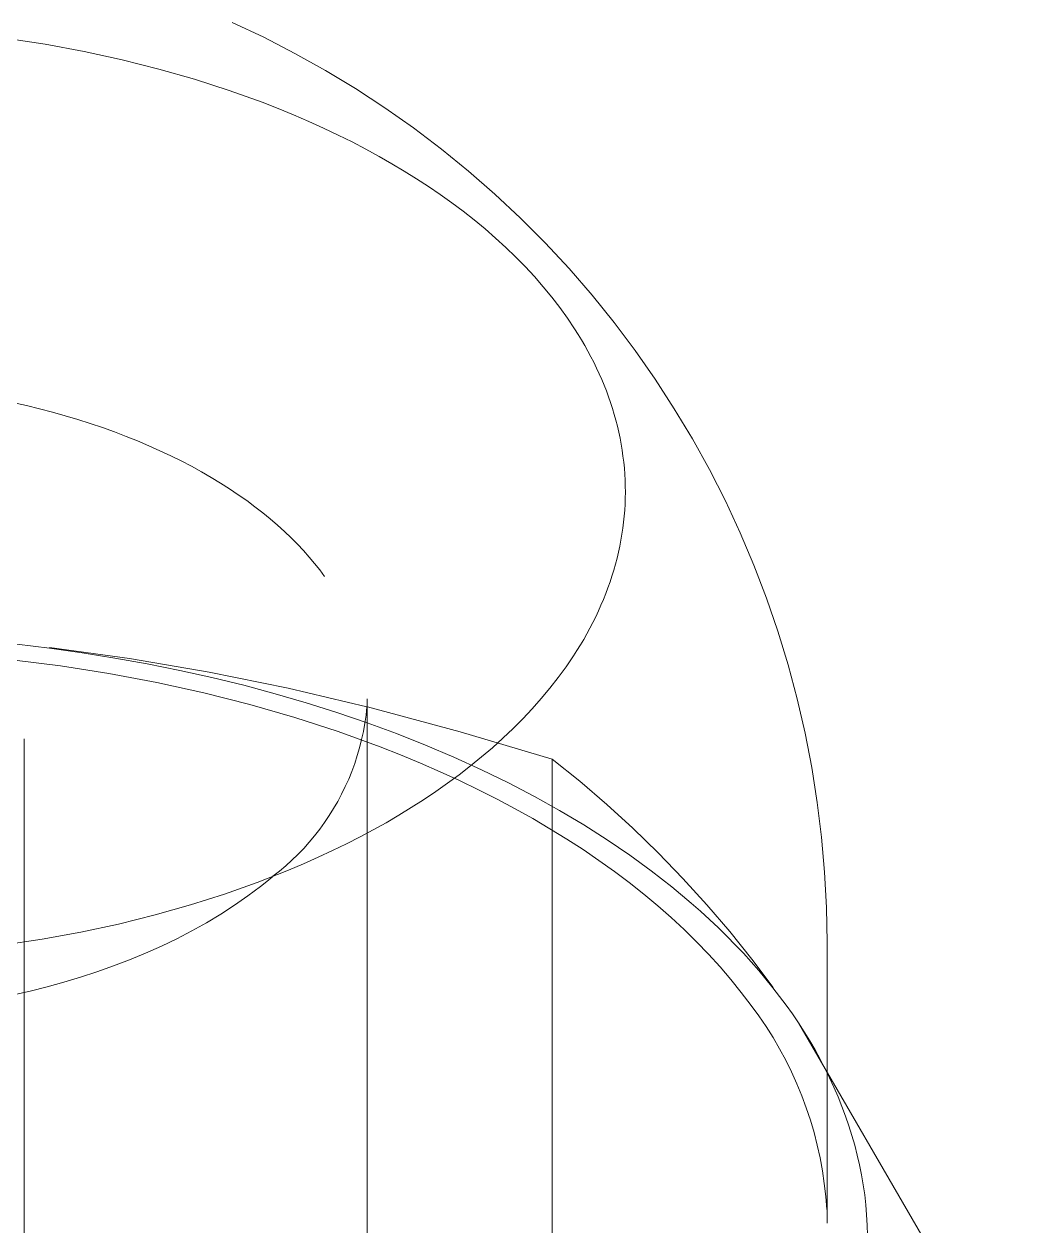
# Model space of a CAD drawing. Header units: inches. Extents: x -6 to 195, y -3 to 126.
# Drawn here: x 187.5533 to 187.7962, y 52.5237 to 52.8168 of the extents above; entities that cross this region are included whole.
import ezdxf

# ---------------------------------------------------------------- set-up
doc = ezdxf.new("R2010")
doc.units = ezdxf.units.IN
doc.linetypes.add('HIDDEN', pattern=[1.905, 1.27, -0.635])
doc.layers.add('ZANO_R_przerywana', color=250, linetype='HIDDEN', lineweight=0)

msp = doc.modelspace()

# ---------------------------------------------------------------- linework, layer by layer
at = {"layer": 'ZANO_R_przerywana'}
for p, q in [((187.60406, 52.81722), (187.61179, 52.81359)), ((187.5487, 52.81338), (187.55842, 52.81189)), ((187.55842, 52.81189), (187.56793, 52.81013)), ((187.61179, 52.81359), (187.61938, 52.80968)), ((187.56793, 52.81013), (187.5772, 52.80811)), ((187.61938, 52.80968), (187.62684, 52.80551)), ((187.5772, 52.80811), (187.58621, 52.80585)), ((187.58621, 52.80585), (187.59491, 52.80336)), ((187.62684, 52.80551), (187.63415, 52.80109)), ((187.59491, 52.80336), (187.6033, 52.80065)), ((187.6033, 52.80065), (187.61135, 52.79775)), ((187.63415, 52.80109), (187.64131, 52.79641)), ((187.61135, 52.79775), (187.61525, 52.79623)), ((187.61525, 52.79623), (187.61905, 52.79467)), ((187.61905, 52.79467), (187.62276, 52.79307)), ((187.64131, 52.79641), (187.64829, 52.79149)), ((187.62276, 52.79307), (187.62637, 52.79143)), ((187.62637, 52.79143), (187.6299, 52.78976)), ((187.64829, 52.79149), (187.6551, 52.78634)), ((187.6299, 52.78976), (187.63332, 52.78806)), ((187.63332, 52.78806), (187.63665, 52.78632)), ((187.63665, 52.78632), (187.63989, 52.78456)), ((187.6551, 52.78634), (187.66173, 52.78094)), ((187.63989, 52.78456), (187.64302, 52.78277)), ((187.64302, 52.78277), (187.64606, 52.78096)), ((187.64606, 52.78096), (187.64903, 52.77911)), ((187.66173, 52.78094), (187.66816, 52.77532)), ((187.64903, 52.77911), (187.65195, 52.7772)), ((187.65195, 52.7772), (187.65483, 52.77524)), ((187.65483, 52.77524), (187.65765, 52.77323)), ((187.66816, 52.77532), (187.6744, 52.76948)), ((187.65765, 52.77323), (187.66041, 52.77116)), ((187.66041, 52.77116), (187.66311, 52.76904)), ((187.66311, 52.76904), (187.66574, 52.76686)), ((187.6744, 52.76948), (187.68043, 52.76343)), ((187.66574, 52.76686), (187.6683, 52.76464)), ((187.6683, 52.76464), (187.67079, 52.76236)), ((187.67079, 52.76236), (187.67321, 52.76003)), ((187.68043, 52.76343), (187.68625, 52.75717)), ((187.67321, 52.76003), (187.67554, 52.75766)), ((187.67554, 52.75766), (187.67779, 52.75524)), ((187.68625, 52.75717), (187.69184, 52.75072)), ((187.67779, 52.75524), (187.67994, 52.75277)), ((187.67994, 52.75277), (187.68201, 52.75025)), ((187.68201, 52.75025), (187.68398, 52.74769)), ((187.69184, 52.75072), (187.69721, 52.74407)), ((187.68398, 52.74769), (187.68585, 52.7451)), ((187.68585, 52.7451), (187.68761, 52.74246)), ((187.69721, 52.74407), (187.70234, 52.73724)), ((187.68761, 52.74246), (187.68846, 52.74112)), ((187.68846, 52.74112), (187.68927, 52.73978)), ((187.68927, 52.73978), (187.69006, 52.73843)), ((187.69006, 52.73843), (187.69082, 52.73707)), ((187.69082, 52.73707), (187.69155, 52.7357)), ((187.69155, 52.7357), (187.69226, 52.73433)), ((187.70234, 52.73724), (187.70726, 52.73021)), ((187.69226, 52.73433), (187.69293, 52.73294)), ((187.69293, 52.73294), (187.69358, 52.73155)), ((187.69358, 52.73155), (187.6942, 52.73015)), ((187.6942, 52.73015), (187.69478, 52.72875)), ((187.70726, 52.73021), (187.71192, 52.72301)), ((187.69478, 52.72875), (187.69534, 52.72734)), ((187.69534, 52.72734), (187.69587, 52.72592)), ((187.55389, 52.72379), (187.54742, 52.72521)), ((187.56023, 52.72218), (187.55389, 52.72379)), ((187.69587, 52.72592), (187.69636, 52.72449)), ((187.69636, 52.72449), (187.69683, 52.72306)), ((187.56641, 52.72038), (187.56023, 52.72218)), ((187.69683, 52.72306), (187.69726, 52.72163)), ((187.69726, 52.72163), (187.69766, 52.72019)), ((187.71192, 52.72301), (187.71633, 52.71566)), ((187.56943, 52.71942), (187.56641, 52.72038)), ((187.57241, 52.71841), (187.56943, 52.71942)), ((187.57533, 52.71736), (187.57241, 52.71841)), ((187.69766, 52.72019), (187.69803, 52.71874)), ((187.69803, 52.71874), (187.69837, 52.7173)), ((187.57819, 52.71627), (187.57533, 52.71736)), ((187.581, 52.71514), (187.57819, 52.71627)), ((187.58376, 52.71397), (187.581, 52.71514)), ((187.69837, 52.7173), (187.69868, 52.71584)), ((187.69868, 52.71584), (187.69895, 52.71439)), ((187.71633, 52.71566), (187.72048, 52.70816)), ((187.58645, 52.71277), (187.58376, 52.71397)), ((187.58907, 52.71153), (187.58645, 52.71277)), ((187.69895, 52.71439), (187.69919, 52.71293)), ((187.69919, 52.71293), (187.6994, 52.71147)), ((187.59163, 52.71026), (187.58907, 52.71153)), ((187.59413, 52.70896), (187.59163, 52.71026)), ((187.59655, 52.70763), (187.59413, 52.70896)), ((187.6994, 52.71147), (187.69958, 52.71)), ((187.69958, 52.71), (187.69973, 52.70854)), ((187.59891, 52.70627), (187.59655, 52.70763)), ((187.6012, 52.70488), (187.59891, 52.70627)), ((187.69973, 52.70854), (187.69984, 52.70707)), ((187.69984, 52.70707), (187.69992, 52.7056)), ((187.72048, 52.70816), (187.72437, 52.70051)), ((187.60341, 52.70347), (187.6012, 52.70488)), ((187.60555, 52.70204), (187.60341, 52.70347)), ((187.69992, 52.7056), (187.69996, 52.70413)), ((187.69996, 52.70413), (187.69998, 52.70266)), ((187.60762, 52.70059), (187.60555, 52.70204)), ((187.60961, 52.69911), (187.60762, 52.70059)), ((187.69996, 52.70119), (187.6999, 52.69972)), ((187.69998, 52.70266), (187.69996, 52.70119)), ((187.72437, 52.70051), (187.72798, 52.69274)), ((187.61153, 52.69762), (187.60961, 52.69911)), ((187.61337, 52.69612), (187.61153, 52.69762)), ((187.69982, 52.69825), (187.6997, 52.69678)), ((187.6999, 52.69972), (187.69982, 52.69825)), ((187.61514, 52.6946), (187.61337, 52.69612)), ((187.61683, 52.69306), (187.61514, 52.6946)), ((187.69955, 52.69531), (187.69936, 52.69384)), ((187.6997, 52.69678), (187.69955, 52.69531)), ((187.61845, 52.69152), (187.61683, 52.69306)), ((187.61999, 52.68997), (187.61845, 52.69152)), ((187.69914, 52.69238), (187.69889, 52.69092)), ((187.69936, 52.69384), (187.69914, 52.69238)), ((187.72798, 52.69274), (187.73133, 52.68485)), ((187.62146, 52.68841), (187.61999, 52.68997)), ((187.62286, 52.68684), (187.62146, 52.68841)), ((187.69861, 52.68946), (187.6983, 52.688)), ((187.69889, 52.69092), (187.69861, 52.68946)), ((187.62418, 52.68527), (187.62286, 52.68684)), ((187.69795, 52.68655), (187.69757, 52.6851)), ((187.6983, 52.688), (187.69795, 52.68655)), ((187.62543, 52.6837), (187.62418, 52.68527)), ((187.6266, 52.68212), (187.62543, 52.6837)), ((187.69716, 52.68365), (187.69671, 52.68221)), ((187.69757, 52.6851), (187.69716, 52.68365)), ((187.73133, 52.68485), (187.7344, 52.67684)), ((187.69624, 52.68078), (187.69573, 52.67935)), ((187.69671, 52.68221), (187.69624, 52.68078)), ((187.6952, 52.67792), (187.69463, 52.6765)), ((187.69573, 52.67935), (187.6952, 52.67792)), ((187.7344, 52.67684), (187.73718, 52.66873)), ((187.6934, 52.67368), (187.69274, 52.67229)), ((187.69403, 52.67509), (187.6934, 52.67368)), ((187.69463, 52.6765), (187.69403, 52.67509)), ((187.69205, 52.67089), (187.69133, 52.66951)), ((187.69274, 52.67229), (187.69205, 52.67089)), ((187.69058, 52.66813), (187.68981, 52.66676)), ((187.69133, 52.66951), (187.69058, 52.66813)), ((187.73718, 52.66873), (187.73969, 52.66053)), ((187.55949, 52.66461), (187.55151, 52.66557)), ((187.689, 52.6654), (187.68817, 52.66405)), ((187.68981, 52.66676), (187.689, 52.6654)), ((187.56747, 52.66349), (187.55949, 52.66461)), ((187.5595, 52.66474), (187.57902, 52.66206)), ((187.57543, 52.66221), (187.56747, 52.66349)), ((187.58337, 52.66078), (187.57543, 52.66221)), ((187.57902, 52.66206), (187.59845, 52.65876)), ((187.68731, 52.66271), (187.68551, 52.66005)), ((187.68817, 52.66405), (187.68731, 52.66271)), ((187.56222, 52.66029), (187.55033, 52.66179)), ((187.574, 52.65844), (187.56222, 52.66029)), ((187.59126, 52.65919), (187.58337, 52.66078)), ((187.5991, 52.65745), (187.59126, 52.65919)), ((187.68551, 52.66005), (187.6836, 52.65743)), ((187.73969, 52.66053), (187.7419, 52.65225)), ((187.58565, 52.65625), (187.574, 52.65844)), ((187.59715, 52.65372), (187.58565, 52.65625)), ((187.59845, 52.65876), (187.61775, 52.65483)), ((187.60687, 52.65555), (187.5991, 52.65745)), ((187.6836, 52.65743), (187.68158, 52.65485)), ((187.60839, 52.65087), (187.59715, 52.65372)), ((187.61455, 52.65349), (187.60687, 52.65555)), ((187.62214, 52.65128), (187.61455, 52.65349)), ((187.61775, 52.65483), (187.63692, 52.6503)), ((187.68158, 52.65485), (187.67947, 52.65231)), ((187.61931, 52.64772), (187.60839, 52.65087)), ((187.62962, 52.64892), (187.62214, 52.65128)), ((187.63672, 52.64829), (187.63694, 52.6503)), ((187.63698, 52.65228), (187.63698, 52.32586)), ((187.63705, 52.65027), (187.65968, 52.64423)), ((187.67947, 52.65231), (187.67727, 52.64982)), ((187.7419, 52.65225), (187.74383, 52.64389)), ((187.6299, 52.64428), (187.61931, 52.64772)), ((187.63697, 52.64641), (187.62962, 52.64892)), ((187.63643, 52.64628), (187.63672, 52.64829)), ((187.67497, 52.64738), (187.67258, 52.64498)), ((187.67727, 52.64982), (187.67497, 52.64738)), ((187.63564, 52.64231), (187.63607, 52.64429)), ((187.63607, 52.64429), (187.63643, 52.64628)), ((187.64419, 52.64376), (187.63697, 52.64641)), ((187.67258, 52.64498), (187.67011, 52.64263)), ((187.55329, 52.64249), (187.55329, 52.16666)), ((187.63507, 52.64245), (187.6299, 52.64428)), ((187.64015, 52.64055), (187.63507, 52.64245)), ((187.63514, 52.64034), (187.63564, 52.64231)), ((187.65125, 52.64097), (187.64419, 52.64376)), ((187.65968, 52.64423), (187.68214, 52.63756)), ((187.67011, 52.64263), (187.66755, 52.64033)), ((187.74383, 52.64389), (187.74546, 52.63547)), ((187.63458, 52.6384), (187.63514, 52.64034)), ((187.64514, 52.63859), (187.64015, 52.64055)), ((187.65004, 52.63655), (187.64514, 52.63859)), ((187.65816, 52.63803), (187.65125, 52.64097)), ((187.66755, 52.64033), (187.66492, 52.63808)), ((187.63325, 52.63457), (187.63395, 52.63647)), ((187.63395, 52.63647), (187.63458, 52.6384)), ((187.65484, 52.63446), (187.65004, 52.63655)), ((187.66489, 52.63497), (187.65816, 52.63803)), ((187.66222, 52.63589), (187.65945, 52.63375)), ((187.66492, 52.63808), (187.66222, 52.63589)), ((187.68214, 52.63756), (187.68214, 52.46594)), ((187.68214, 52.63756), (187.68887, 52.63214)), ((187.63166, 52.63084), (187.63249, 52.63269)), ((187.63249, 52.63269), (187.63325, 52.63457)), ((187.65955, 52.6323), (187.65484, 52.63446)), ((187.65945, 52.63375), (187.65662, 52.63166)), ((187.67143, 52.63178), (187.66489, 52.63497)), ((187.74546, 52.63547), (187.7468, 52.627)), ((187.63077, 52.62902), (187.63166, 52.63084)), ((187.65662, 52.63166), (187.65372, 52.62963)), ((187.66416, 52.63007), (187.65955, 52.6323)), ((187.66867, 52.62778), (187.66416, 52.63007)), ((187.67778, 52.62847), (187.67143, 52.63178)), ((187.68887, 52.63214), (187.69543, 52.62651)), ((187.6288, 52.62548), (187.62982, 52.62723)), ((187.62982, 52.62723), (187.63077, 52.62902)), ((187.65077, 52.62765), (187.64776, 52.62572)), ((187.65372, 52.62963), (187.65077, 52.62765)), ((187.67308, 52.62544), (187.66867, 52.62778)), ((187.68393, 52.62505), (187.67778, 52.62847)), ((187.7468, 52.627), (187.74784, 52.61849)), ((187.62773, 52.62376), (187.6288, 52.62548)), ((187.64471, 52.62386), (187.64161, 52.62205)), ((187.64776, 52.62572), (187.64471, 52.62386)), ((187.67738, 52.62303), (187.67308, 52.62544)), ((187.68986, 52.62151), (187.68393, 52.62505)), ((187.69543, 52.62651), (187.70182, 52.62069)), ((187.62541, 52.62044), (187.6266, 52.62208)), ((187.6266, 52.62208), (187.62773, 52.62376)), ((187.64161, 52.62205), (187.63847, 52.62029)), ((187.68158, 52.62057), (187.67738, 52.62303)), ((187.69557, 52.61788), (187.68986, 52.62151)), ((187.62286, 52.61729), (187.62416, 52.61884)), ((187.62416, 52.61884), (187.62541, 52.62044)), ((187.63527, 52.61858), (187.63197, 52.61689)), ((187.63847, 52.62029), (187.63527, 52.61858)), ((187.68567, 52.61805), (187.68158, 52.62057)), ((187.68965, 52.61547), (187.68567, 52.61805)), ((187.70182, 52.62069), (187.70801, 52.61466)), ((187.74784, 52.61849), (187.74859, 52.60995)), ((187.6201, 52.61432), (187.62151, 52.61578)), ((187.62151, 52.61578), (187.62286, 52.61729)), ((187.62857, 52.61523), (187.62508, 52.6136)), ((187.63197, 52.61689), (187.62857, 52.61523)), ((187.69353, 52.61284), (187.68965, 52.61547)), ((187.70104, 52.61415), (187.69557, 52.61788)), ((187.61715, 52.61155), (187.61865, 52.61291)), ((187.61865, 52.61291), (187.6201, 52.61432)), ((187.62508, 52.6136), (187.6215, 52.61201)), ((187.69729, 52.61015), (187.69353, 52.61284)), ((187.70628, 52.61033), (187.70104, 52.61415)), ((187.70801, 52.61466), (187.71402, 52.60845)), ((187.61782, 52.61045), (187.6102, 52.60745)), ((187.61401, 52.60899), (187.6156, 52.61024)), ((187.6156, 52.61024), (187.61715, 52.61155)), ((187.6215, 52.61201), (187.61782, 52.61045)), ((187.70093, 52.60742), (187.69729, 52.61015)), ((187.71128, 52.60643), (187.70628, 52.61033)), ((187.74859, 52.60995), (187.74904, 52.60139)), ((187.6102, 52.60745), (187.60223, 52.60462)), ((187.60946, 52.60534), (187.61099, 52.60652)), ((187.61099, 52.60652), (187.61249, 52.60772)), ((187.61249, 52.60772), (187.61395, 52.60894)), ((187.70446, 52.60463), (187.70093, 52.60742)), ((187.71603, 52.60246), (187.71128, 52.60643)), ((187.71402, 52.60845), (187.71983, 52.60205)), ((187.60223, 52.60462), (187.59392, 52.60198)), ((187.60629, 52.60304), (187.60789, 52.60418)), ((187.60789, 52.60418), (187.60946, 52.60534)), ((187.70787, 52.60179), (187.70446, 52.60463)), ((187.59392, 52.60198), (187.58529, 52.59954)), ((187.60129, 52.59974), (187.60465, 52.60192)), ((187.60465, 52.60192), (187.60629, 52.60304)), ((187.71116, 52.59891), (187.70787, 52.60179)), ((187.71831, 52.60045), (187.71603, 52.60246)), ((187.72053, 52.59842), (187.71831, 52.60045)), ((187.71983, 52.60205), (187.72544, 52.59548)), ((187.74904, 52.60139), (187.74919, 52.59281)), ((187.58529, 52.59954), (187.57636, 52.59732)), ((187.59423, 52.59566), (187.59781, 52.59766)), ((187.59781, 52.59766), (187.60129, 52.59974)), ((187.71432, 52.59598), (187.71116, 52.59891)), ((187.72269, 52.59638), (187.72053, 52.59842)), ((187.56715, 52.59534), (187.5577, 52.59362)), ((187.57636, 52.59732), (187.56715, 52.59534)), ((187.59055, 52.59376), (187.59423, 52.59566)), ((187.71736, 52.593), (187.71432, 52.59598)), ((187.72478, 52.59433), (187.72269, 52.59638)), ((187.72544, 52.59548), (187.73084, 52.58873)), ((187.5577, 52.59362), (187.54804, 52.59216)), ((187.58295, 52.59025), (187.58679, 52.59196)), ((187.58679, 52.59196), (187.59055, 52.59376)), ((187.72028, 52.58998), (187.71736, 52.593)), ((187.7268, 52.59226), (187.72478, 52.59433)), ((187.72877, 52.59019), (187.7268, 52.59226)), ((187.74919, 52.59281), (187.74919, 52.52434)), ((187.57509, 52.58712), (187.57905, 52.58863)), ((187.57905, 52.58863), (187.58295, 52.59025)), ((187.72307, 52.58692), (187.72028, 52.58998)), ((187.73066, 52.5881), (187.72877, 52.59019)), ((187.73084, 52.58873), (187.73603, 52.58182)), ((187.56705, 52.58438), (187.57108, 52.5857)), ((187.57108, 52.5857), (187.57509, 52.58712)), ((187.72572, 52.58381), (187.72307, 52.58692)), ((187.7325, 52.586), (187.73066, 52.5881)), ((187.73427, 52.58389), (187.7325, 52.586)), ((187.5589, 52.58203), (187.56298, 52.58316)), ((187.56298, 52.58316), (187.56705, 52.58438)), ((187.72825, 52.58066), (187.72572, 52.58381)), ((187.73597, 52.58178), (187.73427, 52.58389)), ((187.54925, 52.57973), (187.55481, 52.58099)), ((187.55481, 52.58099), (187.5589, 52.58203)), ((187.73064, 52.57748), (187.72825, 52.58066)), ((187.73761, 52.57966), (187.73597, 52.58178)), ((187.73252, 52.57492), (187.73064, 52.57748)), ((187.73919, 52.57753), (187.73761, 52.57966)), ((187.74071, 52.57539), (187.73919, 52.57753)), ((187.7343, 52.57231), (187.73252, 52.57492)), ((187.74217, 52.57323), (187.74071, 52.57539)), ((187.73599, 52.56963), (187.7343, 52.57231)), ((187.74358, 52.57104), (187.74217, 52.57323)), ((187.74223, 52.57327), (187.79623, 52.48018)), ((187.74494, 52.56884), (187.74358, 52.57104)), ((187.73759, 52.5669), (187.73599, 52.56963)), ((187.74624, 52.56661), (187.74494, 52.56884)), ((187.7391, 52.56411), (187.73759, 52.5669)), ((187.74749, 52.56436), (187.74624, 52.56661)), ((187.7405, 52.56127), (187.7391, 52.56411)), ((187.74867, 52.5621), (187.74749, 52.56436)), ((187.74181, 52.55839), (187.7405, 52.56127)), ((187.7498, 52.55982), (187.74867, 52.5621)), ((187.75086, 52.55751), (187.7498, 52.55982)), ((187.74301, 52.55546), (187.74181, 52.55839)), ((187.75187, 52.5552), (187.75086, 52.55751)), ((187.74411, 52.55249), (187.74301, 52.55546)), ((187.75281, 52.55286), (187.75187, 52.5552)), ((187.74511, 52.54949), (187.74411, 52.55249)), ((187.75369, 52.55051), (187.75281, 52.55286)), ((187.7545, 52.54815), (187.75369, 52.55051)), ((187.74601, 52.54645), (187.74511, 52.54949)), ((187.75525, 52.54577), (187.7545, 52.54815)), ((187.7468, 52.54338), (187.74601, 52.54645)), ((187.75594, 52.54338), (187.75525, 52.54577)), ((187.74748, 52.54029), (187.7468, 52.54338)), ((187.75656, 52.54098), (187.75594, 52.54338)), ((187.74805, 52.53717), (187.74748, 52.54029)), ((187.75711, 52.53857), (187.75656, 52.54098)), ((187.74851, 52.53404), (187.74805, 52.53717)), ((187.75759, 52.53615), (187.75711, 52.53857)), ((187.758, 52.53372), (187.75759, 52.53615)), ((187.74887, 52.5309), (187.74851, 52.53404)), ((187.75835, 52.53128), (187.758, 52.53372)), ((187.74912, 52.52774), (187.74887, 52.5309)), ((187.75862, 52.52883), (187.75835, 52.53128)), ((187.75883, 52.52638), (187.75862, 52.52883)), ((187.75896, 52.52392), (187.75883, 52.52638)), ((187.75902, 52.52146), (187.75896, 52.52392))]:
    msp.add_line(p, q, dxfattribs=at)

doc.saveas('drawing.dxf')
